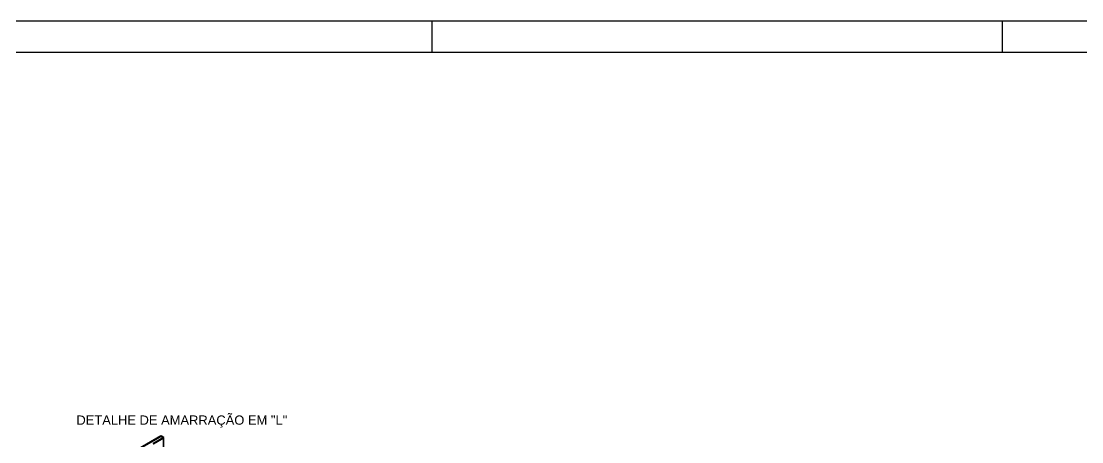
# Model space of a CAD drawing. Extents: x 0 to 119, y 0 to 84.
# Drawn here: x 50.07 to 84.49, y 70.46 to 84.1 of the extents above; entities that cross this region are included whole.
import ezdxf

# ---------------------------------------------------------------- set-up
doc = ezdxf.new("R2010")
doc.units = 0
doc.header["$MEASUREMENT"] = 0
for name, color, linetype in [('3', 7, 'CONTINUOUS'), ('40', 7, 'CONTINUOUS'), ('7', 232, 'CONTINUOUS')]:
    doc.layers.add(name, color=color, linetype=linetype)
doc.styles.add('TQS_ARIAL', font='arial.ttf')

msp = doc.modelspace()

# ---------------------------------------------------------------- linework, layer by layer
at = {"layer": '3', "color": 7, "linetype": 'Continuous'}
for p, q in [((53.54807, 70.026059), (54.607217, 70.637558)), ((54.360172, 70.394927), (54.69382, 70.587558)), ((54.607217, 70.637558), (54.69382, 70.587558))]:
    msp.add_line(p, q, dxfattribs=at)
for points in [[(53.54357, 70.033853), (53.55257, 70.018265), (54.611717, 70.629764), (54.602717, 70.645352), (53.54357, 70.033853)], [(54.69832, 70.579764), (54.68932, 70.595352), (54.355672, 70.402721), (54.364672, 70.387132), (54.69832, 70.579764)], [(54.611717, 70.645352), (54.602717, 70.629764), (54.68932, 70.579764), (54.69832, 70.595352), (54.611717, 70.645352)], [(54.70282, 70.587558), (54.68482, 70.587558), (54.68482, 70.227558), (54.70282, 70.227558), (54.70282, 70.587558)]]:
    msp.add_lwpolyline(points, dxfattribs=at)
for points in [[(53.54357, 70.033853), (54.611717, 70.629764), (54.602717, 70.645352)], [(53.54357, 70.033853), (54.602717, 70.645352), (53.54357, 70.033853)], [(53.54357, 70.033853), (53.55257, 70.018265), (54.611717, 70.629764)], [(54.69832, 70.579764), (54.68932, 70.595352), (54.355672, 70.402721)], [(54.69832, 70.579764), (54.355672, 70.402721), (54.364672, 70.387132)], [(54.69832, 70.579764), (54.364672, 70.387132), (54.69832, 70.579764)], [(54.611717, 70.645352), (54.602717, 70.629764), (54.68932, 70.579764)], [(54.611717, 70.645352), (54.68932, 70.579764), (54.69832, 70.595352)], [(54.611717, 70.645352), (54.69832, 70.595352), (54.611717, 70.645352)], [(54.70282, 70.587558), (54.68482, 70.587558), (54.68482, 70.227558)], [(54.70282, 70.587558), (54.68482, 70.227558), (54.70282, 70.227558)], [(54.70282, 70.587558), (54.70282, 70.227558), (54.70282, 70.587558)]]:
    msp.add_solid(points, dxfattribs=at)
at = {"layer": '40', "linetype": 'Continuous'}
for p, q in [((118.9, 84.099998), (0, 84.100001)), ((63.4, 84.099999), (63.4, 83.099999)), ((81.9, 84.099999), (81.9, 83.099999))]:
    msp.add_line(p, q, dxfattribs=at)
at = {"layer": '7', "color": 232, "linetype": 'Continuous'}
msp.add_line((3, 83.100001), (117.9, 83.099998), dxfattribs=at)

# ---------------------------------------------------------------- texts
at = {"layer": '3', "color": 7, "linetype": 'Continuous', "style": 'TQS_ARIAL'}
msp.add_text('DETALHE DE AMARRAÇÃO EM "L"', height=0.3, dxfattribs=at).set_placement((51.864631, 71.009883))

doc.saveas('drawing.dxf')
